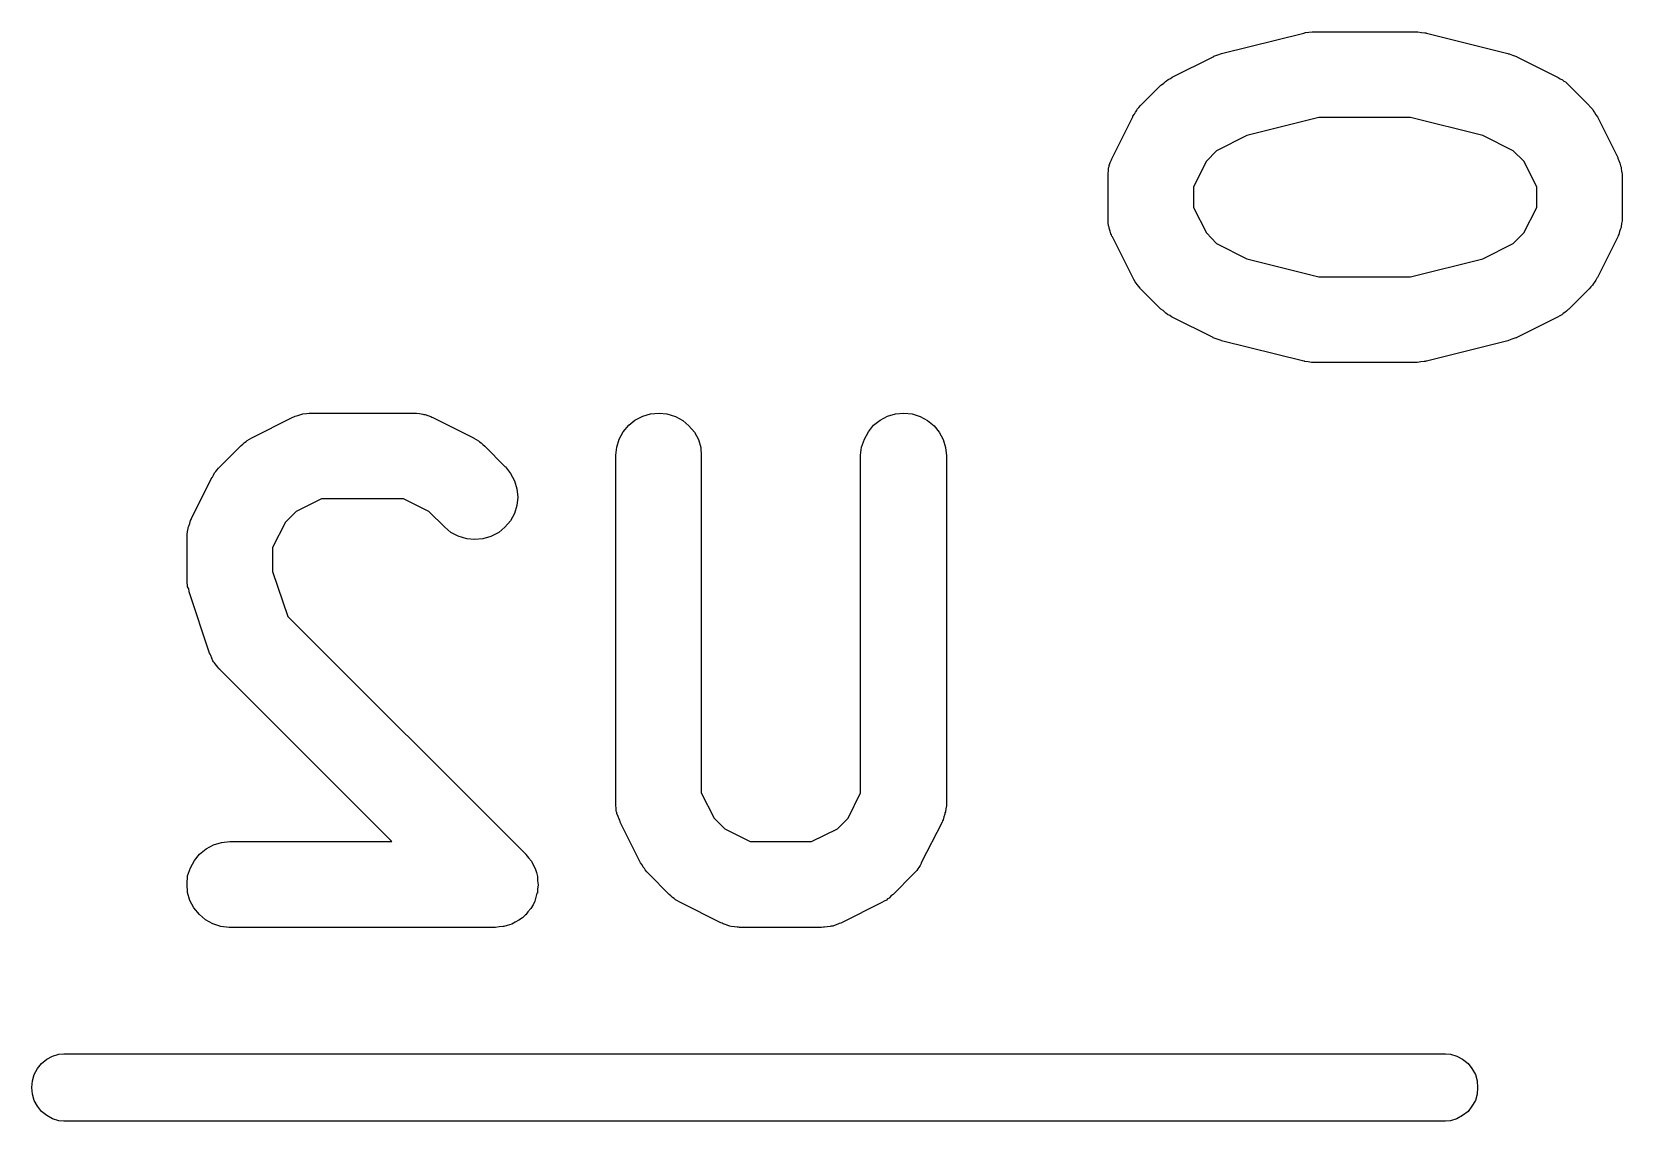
# Model space of a CAD drawing. Extents: x 99.2 to 141.2, y -118.7 to -76.
# Drawn here: x 113.999 to 116.826, y -83.277 to -81.34 of the extents above; entities that cross this region are included whole.
import ezdxf

# ---------------------------------------------------------------- set-up
doc = ezdxf.new("R2010")
doc.units = 0
doc.layers.add('BLACK', color=7, linetype='CONTINUOUS')

msp = doc.modelspace()

# ---------------------------------------------------------------- linework, layer by layer
at = {"layer": 'BLACK', "linetype": 'CONTINUOUS'}
for p, q in [((116.114, -81.3788), (116.26, -81.3425)), ((116.26, -81.3425), (116.261, -81.3423)), ((116.261, -81.3423), (116.262, -81.3421)), ((116.262, -81.3421), (116.263, -81.3417)), ((116.263, -81.3417), (116.269, -81.3411)), ((116.269, -81.3411), (116.275, -81.3403)), ((116.275, -81.3403), (116.277, -81.3404)), ((116.277, -81.3404), (116.278, -81.3402)), ((116.278, -81.3402), (116.459, -81.3402)), ((116.459, -81.3402), (116.46, -81.3402)), ((116.46, -81.3402), (116.462, -81.3404)), ((116.462, -81.3404), (116.463, -81.3403)), ((116.463, -81.3403), (116.469, -81.3412)), ((116.469, -81.3412), (116.475, -81.3419)), ((116.475, -81.3419), (116.477, -81.3423)), ((116.477, -81.3423), (116.478, -81.3425)), ((116.478, -81.3425), (116.623, -81.3788)), ((116.026, -81.4208), (116.099, -81.3846)), ((116.099, -81.3846), (116.1, -81.3841)), ((116.1, -81.3838), (116.107, -81.3814)), ((116.1, -81.384), (116.1, -81.3838)), ((116.1, -81.3841), (116.1, -81.384)), ((116.107, -81.3814), (116.114, -81.379)), ((116.114, -81.3789), (116.114, -81.3788)), ((116.114, -81.379), (116.114, -81.3789)), ((116.623, -81.3788), (116.624, -81.3791)), ((116.624, -81.3791), (116.624, -81.3792)), ((116.624, -81.3792), (116.625, -81.3792)), ((116.625, -81.3792), (116.631, -81.3818)), ((116.631, -81.3818), (116.638, -81.3842)), ((116.638, -81.3842), (116.638, -81.3844)), ((116.638, -81.3844), (116.639, -81.3846)), ((116.639, -81.3846), (116.711, -81.4208)), ((115.97, -81.4714), (116.006, -81.4351)), ((116.006, -81.4351), (116.007, -81.4344)), ((116.007, -81.4344), (116.011, -81.4317)), ((116.011, -81.4317), (116.014, -81.4288)), ((116.014, -81.4288), (116.016, -81.4271)), ((116.016, -81.4271), (116.019, -81.4251)), ((116.019, -81.4251), (116.023, -81.4231)), ((116.023, -81.4231), (116.026, -81.4208)), ((116.711, -81.4208), (116.712, -81.4213)), ((116.712, -81.4213), (116.716, -81.4237)), ((116.716, -81.4237), (116.72, -81.4257)), ((116.72, -81.4257), (116.722, -81.4277)), ((116.722, -81.4277), (116.725, -81.4294)), ((116.725, -81.4294), (116.728, -81.4324)), ((116.728, -81.4324), (116.731, -81.4351)), ((116.731, -81.4351), (116.767, -81.4714)), ((115.967, -81.4747), (115.97, -81.4714)), ((116.767, -81.4714), (116.768, -81.4722)), ((116.768, -81.4722), (116.771, -81.4755)), ((115.92, -81.5638), (115.956, -81.4912)), ((115.956, -81.4903), (115.959, -81.4867)), ((115.956, -81.4912), (115.956, -81.4903)), ((115.959, -81.4867), (115.961, -81.4829)), ((115.961, -81.4829), (115.963, -81.4804)), ((115.963, -81.4804), (115.964, -81.4778)), ((115.964, -81.4778), (115.967, -81.4747)), ((116.287, -81.4926), (116.159, -81.5246)), ((116.45, -81.4926), (116.287, -81.4926)), ((116.578, -81.5246), (116.45, -81.4926)), ((116.771, -81.4755), (116.774, -81.4786)), ((116.774, -81.4786), (116.775, -81.4813)), ((116.775, -81.4813), (116.777, -81.4838)), ((116.777, -81.4838), (116.779, -81.4876)), ((116.779, -81.4876), (116.782, -81.4912)), ((116.782, -81.4912), (116.818, -81.5638)), ((116.159, -81.5246), (116.105, -81.5516)), ((116.632, -81.5516), (116.578, -81.5246)), ((116.105, -81.5516), (116.087, -81.5704)), ((116.651, -81.5704), (116.632, -81.5516)), ((115.912, -81.5923), (115.913, -81.5872)), ((115.913, -81.582), (115.914, -81.5799)), ((115.913, -81.5872), (115.913, -81.582)), ((115.914, -81.5777), (115.916, -81.5728)), ((115.914, -81.5799), (115.914, -81.5777)), ((115.916, -81.5728), (115.918, -81.5678)), ((115.918, -81.5678), (115.919, -81.5659)), ((115.919, -81.5659), (115.92, -81.5638)), ((116.087, -81.5704), (116.064, -81.6158)), ((116.674, -81.6158), (116.651, -81.5704)), ((116.818, -81.5638), (116.818, -81.5647)), ((116.818, -81.5647), (116.819, -81.5668)), ((116.819, -81.5668), (116.82, -81.5688)), ((116.82, -81.5688), (116.822, -81.5738)), ((116.822, -81.5738), (116.823, -81.5787)), ((116.823, -81.5787), (116.824, -81.5809)), ((116.824, -81.5809), (116.824, -81.5831)), ((116.824, -81.5831), (116.825, -81.5882)), ((115.912, -81.5946), (115.912, -81.5923)), ((115.912, -81.5968), (115.912, -81.5946)), ((115.912, -81.5979), (115.912, -81.5968)), ((115.912, -81.6704), (115.912, -81.5979)), ((116.825, -81.5882), (116.826, -81.5934)), ((116.826, -81.5934), (116.826, -81.5956)), ((116.826, -81.5956), (116.826, -81.5979)), ((116.826, -81.5979), (116.826, -81.6704)), ((116.064, -81.6158), (116.064, -81.6524)), ((116.674, -81.6524), (116.674, -81.6158)), ((115.912, -81.6727), (115.912, -81.6704)), ((116.064, -81.6524), (116.087, -81.6979)), ((116.651, -81.6979), (116.674, -81.6524)), ((116.826, -81.6704), (116.826, -81.6715)), ((116.826, -81.6715), (116.826, -81.6737)), ((115.912, -81.6749), (115.912, -81.6727)), ((115.912, -81.68), (115.912, -81.6749)), ((115.913, -81.6852), (115.912, -81.68)), ((115.914, -81.6874), (115.913, -81.6852)), ((115.914, -81.6896), (115.914, -81.6874)), ((115.916, -81.6945), (115.914, -81.6896)), ((115.917, -81.6995), (115.916, -81.6945)), ((115.918, -81.7014), (115.917, -81.6995)), ((116.087, -81.6979), (116.105, -81.7167)), ((116.632, -81.7167), (116.651, -81.6979)), ((116.821, -81.6955), (116.82, -81.7004)), ((116.823, -81.6906), (116.821, -81.6955)), ((116.824, -81.6884), (116.823, -81.6906)), ((116.825, -81.6811), (116.824, -81.6863)), ((116.824, -81.6863), (116.824, -81.6884)), ((116.826, -81.676), (116.825, -81.6811)), ((116.826, -81.6737), (116.826, -81.676)), ((115.919, -81.7036), (115.918, -81.7014)), ((115.92, -81.7045), (115.919, -81.7036)), ((115.956, -81.7771), (115.92, -81.7045)), ((116.105, -81.7167), (116.159, -81.7437)), ((116.578, -81.7437), (116.632, -81.7167)), ((116.818, -81.7045), (116.782, -81.7771)), ((116.819, -81.7024), (116.818, -81.7045)), ((116.82, -81.7004), (116.819, -81.7024)), ((116.159, -81.7437), (116.287, -81.7757)), ((116.45, -81.7757), (116.578, -81.7437)), ((115.958, -81.7807), (115.956, -81.7771)), ((115.96, -81.7845), (115.958, -81.7807)), ((115.962, -81.787), (115.96, -81.7845)), ((116.287, -81.7757), (116.45, -81.7757)), ((116.779, -81.7816), (116.777, -81.7854)), ((116.781, -81.778), (116.779, -81.7816)), ((116.782, -81.7771), (116.781, -81.778)), ((115.964, -81.7897), (115.962, -81.787)), ((115.967, -81.7928), (115.964, -81.7897)), ((115.969, -81.7961), (115.967, -81.7928)), ((115.97, -81.7969), (115.969, -81.7961)), ((116.006, -81.8332), (115.97, -81.7969)), ((116.767, -81.7969), (116.731, -81.8332)), ((116.77, -81.7936), (116.767, -81.7969)), ((116.773, -81.7905), (116.77, -81.7936)), ((116.775, -81.7878), (116.773, -81.7905)), ((116.777, -81.7854), (116.775, -81.7878)), ((116.01, -81.8359), (116.006, -81.8332)), ((116.013, -81.8389), (116.01, -81.8359)), ((116.015, -81.8406), (116.013, -81.8389)), ((116.018, -81.8426), (116.015, -81.8406)), ((116.721, -81.8412), (116.719, -81.8432)), ((116.724, -81.8395), (116.721, -81.8412)), ((116.727, -81.8366), (116.724, -81.8395)), ((116.73, -81.8339), (116.727, -81.8366)), ((116.731, -81.8332), (116.73, -81.8339)), ((116.022, -81.8446), (116.018, -81.8426)), ((116.025, -81.847), (116.022, -81.8446)), ((116.026, -81.8474), (116.025, -81.847)), ((116.099, -81.8837), (116.026, -81.8474)), ((116.711, -81.8474), (116.639, -81.8837)), ((116.715, -81.8452), (116.711, -81.8474)), ((116.719, -81.8432), (116.715, -81.8452)), ((116.099, -81.8839), (116.099, -81.8837)), ((116.099, -81.884), (116.099, -81.8839)), ((116.106, -81.8865), (116.099, -81.884)), ((116.113, -81.889), (116.106, -81.8865)), ((116.113, -81.8891), (116.113, -81.889)), ((116.113, -81.8892), (116.113, -81.8891)), ((116.114, -81.8895), (116.113, -81.8892)), ((116.26, -81.9258), (116.114, -81.8895)), ((116.623, -81.8895), (116.478, -81.9258)), ((116.624, -81.8893), (116.623, -81.8894)), ((116.623, -81.8894), (116.623, -81.8895)), ((116.63, -81.8869), (116.624, -81.8893)), ((116.637, -81.8845), (116.63, -81.8869)), ((116.638, -81.8842), (116.637, -81.8843)), ((116.637, -81.8843), (116.637, -81.8845)), ((116.639, -81.8837), (116.638, -81.8842)), ((116.261, -81.926), (116.26, -81.9258)), ((116.262, -81.9264), (116.261, -81.926)), ((116.268, -81.9271), (116.262, -81.9264)), ((116.476, -81.9262), (116.474, -81.9266)), ((116.477, -81.926), (116.476, -81.9262)), ((116.478, -81.9258), (116.477, -81.926)), ((116.274, -81.928), (116.268, -81.9271)), ((116.276, -81.9279), (116.274, -81.928)), ((116.277, -81.928), (116.276, -81.9279)), ((116.278, -81.9281), (116.277, -81.928)), ((116.459, -81.9281), (116.278, -81.9281)), ((116.461, -81.9279), (116.459, -81.9281)), ((116.462, -81.928), (116.461, -81.9279)), ((116.468, -81.9272), (116.462, -81.928)), ((116.474, -81.9266), (116.468, -81.9272)), ((114.39, -82.0623), (114.462, -82.0261)), ((114.462, -82.0261), (114.463, -82.0256)), ((114.463, -82.0256), (114.465, -82.0248)), ((114.465, -82.0248), (114.467, -82.0238)), ((114.467, -82.0238), (114.472, -82.0223)), ((114.472, -82.0223), (114.477, -82.0205)), ((114.477, -82.0205), (114.479, -82.0201)), ((114.479, -82.0201), (114.481, -82.0195)), ((114.481, -82.0195), (114.487, -82.019)), ((114.487, -82.019), (114.492, -82.0181)), ((114.492, -82.0181), (114.494, -82.0182)), ((114.494, -82.0182), (114.496, -82.018)), ((114.496, -82.018), (114.678, -82.018)), ((114.678, -82.018), (114.679, -82.018)), ((114.679, -82.018), (114.681, -82.0183)), ((114.681, -82.0183), (114.683, -82.0182)), ((114.683, -82.0182), (114.688, -82.0191)), ((114.688, -82.0191), (114.694, -82.0197)), ((114.694, -82.0197), (114.696, -82.0204)), ((114.696, -82.0204), (114.698, -82.0207)), ((114.698, -82.0207), (114.703, -82.0226)), ((114.703, -82.0226), (114.708, -82.0242)), ((114.708, -82.0242), (114.71, -82.0253)), ((114.71, -82.0253), (114.712, -82.0261)), ((114.712, -82.0261), (114.784, -82.0623)), ((115.06, -82.0398), (115.071, -82.0305)), ((115.071, -82.0305), (115.085, -82.0236)), ((115.085, -82.0236), (115.099, -82.0194)), ((115.099, -82.0194), (115.114, -82.018)), ((115.114, -82.018), (115.128, -82.0196)), ((115.128, -82.0196), (115.143, -82.024)), ((115.143, -82.024), (115.156, -82.031)), ((115.156, -82.031), (115.167, -82.0405)), ((115.495, -82.0398), (115.507, -82.0305)), ((115.507, -82.0305), (115.52, -82.0236)), ((115.52, -82.0236), (115.534, -82.0194)), ((115.534, -82.0194), (115.549, -82.018)), ((115.549, -82.018), (115.564, -82.0196)), ((115.564, -82.0196), (115.578, -82.024)), ((115.578, -82.024), (115.591, -82.031)), ((115.591, -82.031), (115.603, -82.0405)), ((114.38, -82.0686), (114.382, -82.0666)), ((114.382, -82.0666), (114.386, -82.0646)), ((114.386, -82.0646), (114.39, -82.0623)), ((114.784, -82.0623), (114.785, -82.0628)), ((114.785, -82.0628), (114.789, -82.0652)), ((114.789, -82.0652), (114.793, -82.0672)), ((114.793, -82.0672), (114.795, -82.0692)), ((115.039, -82.0784), (115.043, -82.0642)), ((115.043, -82.0642), (115.05, -82.0512)), ((115.05, -82.0512), (115.06, -82.0398)), ((115.167, -82.0405), (115.177, -82.052)), ((115.177, -82.052), (115.184, -82.0652)), ((115.184, -82.0652), (115.188, -82.0794)), ((115.474, -82.0784), (115.479, -82.0642)), ((115.479, -82.0642), (115.486, -82.0512)), ((115.486, -82.0512), (115.495, -82.0398)), ((115.603, -82.0405), (115.612, -82.052)), ((115.612, -82.052), (115.619, -82.0652)), ((115.619, -82.0652), (115.623, -82.0794)), ((114.334, -82.1129), (114.37, -82.0766)), ((114.37, -82.0766), (114.371, -82.0759)), ((114.371, -82.0759), (114.374, -82.0732)), ((114.374, -82.0732), (114.377, -82.0703)), ((114.377, -82.0703), (114.38, -82.0686)), ((114.795, -82.0692), (114.798, -82.0709)), ((114.798, -82.0709), (114.801, -82.0739)), ((114.801, -82.0739), (114.804, -82.0766)), ((114.804, -82.0766), (114.84, -82.1129)), ((115.037, -82.0931), (115.039, -82.0784)), ((115.037, -82.0942), (115.037, -82.0931)), ((115.037, -82.7111), (115.037, -82.0942)), ((115.188, -82.0794), (115.189, -82.0942)), ((115.189, -82.0942), (115.189, -82.6931)), ((115.472, -82.0931), (115.474, -82.0784)), ((115.472, -82.0942), (115.472, -82.0931)), ((115.472, -82.6931), (115.472, -82.0942)), ((115.623, -82.0794), (115.625, -82.0942)), ((115.625, -82.0942), (115.625, -82.7111)), ((114.324, -82.1244), (114.326, -82.1219)), ((114.326, -82.1219), (114.328, -82.1193)), ((114.328, -82.1193), (114.331, -82.1162)), ((114.331, -82.1162), (114.334, -82.1129)), ((114.84, -82.1129), (114.841, -82.1137)), ((114.841, -82.1137), (114.85, -82.1253)), ((114.283, -82.2053), (114.319, -82.1327)), ((114.319, -82.1327), (114.32, -82.1318)), ((114.32, -82.1318), (114.322, -82.1282)), ((114.322, -82.1282), (114.324, -82.1244)), ((114.85, -82.1253), (114.857, -82.1385)), ((114.857, -82.1385), (114.861, -82.1528)), ((114.514, -82.1704), (114.469, -82.1931)), ((114.66, -82.1704), (114.514, -82.1704)), ((114.705, -82.1931), (114.66, -82.1704)), ((114.861, -82.1528), (114.863, -82.1676)), ((114.863, -82.1676), (114.861, -82.1824)), ((114.281, -82.2093), (114.282, -82.2074)), ((114.282, -82.2074), (114.283, -82.2053)), ((114.469, -82.1931), (114.45, -82.2119)), ((114.733, -82.2207), (114.705, -82.1931)), ((114.857, -82.1966), (114.85, -82.2096)), ((114.861, -82.1824), (114.857, -82.1966)), ((114.275, -82.2338), (114.276, -82.2287)), ((114.275, -82.2361), (114.275, -82.2338)), ((114.275, -82.2383), (114.275, -82.2361)), ((114.276, -82.2287), (114.277, -82.2235)), ((114.277, -82.2214), (114.278, -82.2192)), ((114.277, -82.2235), (114.277, -82.2214)), ((114.278, -82.2192), (114.28, -82.2143)), ((114.28, -82.2143), (114.281, -82.2093)), ((114.45, -82.2119), (114.427, -82.2573)), ((114.744, -82.2301), (114.733, -82.2207)), ((114.757, -82.2371), (114.744, -82.2301)), ((114.772, -82.2415), (114.757, -82.2371)), ((114.815, -82.2373), (114.801, -82.2416)), ((114.829, -82.2304), (114.815, -82.2373)), ((114.84, -82.221), (114.829, -82.2304)), ((114.85, -82.2096), (114.84, -82.221)), ((114.275, -82.2394), (114.275, -82.2383)), ((114.275, -82.3119), (114.275, -82.2394)), ((114.427, -82.2573), (114.427, -82.2996)), ((114.786, -82.243), (114.772, -82.2415)), ((114.801, -82.2416), (114.786, -82.243)), ((114.275, -82.3162), (114.275, -82.3119)), ((114.275, -82.3205), (114.275, -82.3162)), ((114.276, -82.3236), (114.275, -82.3205)), ((114.427, -82.2996), (114.454, -82.3796)), ((114.276, -82.3267), (114.276, -82.3236)), ((114.278, -82.3308), (114.276, -82.3267)), ((114.279, -82.335), (114.278, -82.3308)), ((114.279, -82.336), (114.279, -82.335)), ((114.315, -82.4449), (114.279, -82.336)), ((114.454, -82.3796), (114.877, -82.8023)), ((114.316, -82.4469), (114.315, -82.4449)), ((114.317, -82.4491), (114.316, -82.4469)), ((114.319, -82.4537), (114.317, -82.4491)), ((114.321, -82.4585), (114.319, -82.4537)), ((114.322, -82.4603), (114.321, -82.4585)), ((114.324, -82.4623), (114.322, -82.4603)), ((114.327, -82.4664), (114.324, -82.4623)), ((114.33, -82.4706), (114.327, -82.4664)), ((114.331, -82.4722), (114.33, -82.4706)), ((114.333, -82.4739), (114.331, -82.4722)), ((114.334, -82.4747), (114.333, -82.4739)), ((114.639, -82.78), (114.334, -82.4747)), ((115.037, -82.7133), (115.037, -82.7111)), ((115.037, -82.7155), (115.037, -82.7133)), ((115.038, -82.7207), (115.037, -82.7155)), ((115.189, -82.6931), (115.212, -82.7385)), ((115.45, -82.7385), (115.472, -82.6931)), ((115.625, -82.7166), (115.624, -82.7217)), ((115.625, -82.7111), (115.625, -82.7121)), ((115.625, -82.7121), (115.625, -82.7144)), ((115.625, -82.7144), (115.625, -82.7166)), ((115.038, -82.7259), (115.038, -82.7207)), ((115.039, -82.728), (115.038, -82.7259)), ((115.039, -82.7302), (115.039, -82.728)), ((115.041, -82.7351), (115.039, -82.7302)), ((115.043, -82.7401), (115.041, -82.7351)), ((115.044, -82.7421), (115.043, -82.7401)), ((115.045, -82.7442), (115.044, -82.7421)), ((115.045, -82.7451), (115.045, -82.7442)), ((115.081, -82.8177), (115.045, -82.7451)), ((115.212, -82.7385), (115.231, -82.7573)), ((115.431, -82.7573), (115.45, -82.7385)), ((115.617, -82.7451), (115.58, -82.8177)), ((115.618, -82.7431), (115.617, -82.7451)), ((115.619, -82.7411), (115.618, -82.7431)), ((115.62, -82.7361), (115.619, -82.7411)), ((115.622, -82.7313), (115.62, -82.7361)), ((115.623, -82.7269), (115.622, -82.729)), ((115.622, -82.729), (115.622, -82.7313)), ((115.624, -82.7217), (115.623, -82.7269)), ((115.231, -82.7573), (115.276, -82.78)), ((115.385, -82.78), (115.431, -82.7573)), ((114.288, -82.8136), (114.297, -82.8021)), ((114.297, -82.8021), (114.309, -82.7927)), ((114.309, -82.7927), (114.322, -82.7858)), ((114.322, -82.7858), (114.336, -82.7815)), ((114.336, -82.7815), (114.351, -82.78)), ((114.351, -82.78), (114.639, -82.78)), ((114.877, -82.8023), (114.877, -82.8029)), ((115.276, -82.78), (115.385, -82.78)), ((114.276, -82.8409), (114.281, -82.8267)), ((114.281, -82.8267), (114.288, -82.8136)), ((114.877, -82.8029), (114.877, -82.8029)), ((114.877, -82.8029), (114.877, -82.8029)), ((114.877, -82.8029), (114.877, -82.8031)), ((114.877, -82.8031), (114.882, -82.8089)), ((114.882, -82.8089), (114.887, -82.8145)), ((114.887, -82.8145), (114.887, -82.8146)), ((114.887, -82.8146), (114.887, -82.8147)), ((114.887, -82.8147), (114.89, -82.8212)), ((114.89, -82.8212), (114.894, -82.8277)), ((114.894, -82.8277), (114.894, -82.8278)), ((114.894, -82.8278), (114.894, -82.8279)), ((114.894, -82.8279), (114.896, -82.8351)), ((115.084, -82.8213), (115.081, -82.8177)), ((115.086, -82.8251), (115.084, -82.8213)), ((115.088, -82.8276), (115.086, -82.8251)), ((115.089, -82.8303), (115.088, -82.8276)), ((115.092, -82.8334), (115.089, -82.8303)), ((115.574, -82.8285), (115.572, -82.8311)), ((115.576, -82.826), (115.574, -82.8285)), ((115.578, -82.8223), (115.576, -82.826)), ((115.58, -82.8187), (115.578, -82.8223)), ((115.58, -82.8177), (115.58, -82.8187)), ((114.275, -82.8557), (114.276, -82.8409)), ((114.276, -82.8705), (114.275, -82.8557)), ((114.896, -82.8351), (114.898, -82.8419)), ((114.898, -82.8419), (114.898, -82.8421)), ((114.898, -82.8421), (114.898, -82.8422)), ((114.898, -82.8422), (114.898, -82.8496)), ((114.898, -82.8496), (114.899, -82.8567)), ((114.899, -82.857), (114.898, -82.8642)), ((114.899, -82.8567), (114.899, -82.8569)), ((114.899, -82.8569), (114.899, -82.857)), ((115.095, -82.8368), (115.092, -82.8334)), ((115.096, -82.8375), (115.095, -82.8368)), ((115.132, -82.8738), (115.096, -82.8375)), ((115.566, -82.8375), (115.53, -82.8738)), ((115.569, -82.8342), (115.566, -82.8375)), ((115.572, -82.8311), (115.569, -82.8342)), ((114.28, -82.8848), (114.276, -82.8705)), ((114.287, -82.8979), (114.28, -82.8848)), ((114.893, -82.886), (114.89, -82.8923)), ((114.895, -82.8786), (114.893, -82.8857)), ((114.893, -82.8857), (114.893, -82.8859)), ((114.893, -82.8859), (114.893, -82.886)), ((114.897, -82.8718), (114.895, -82.8786)), ((114.898, -82.8715), (114.897, -82.8717)), ((114.897, -82.8717), (114.897, -82.8718)), ((114.898, -82.8642), (114.898, -82.8715)), ((115.135, -82.8765), (115.132, -82.8738)), ((115.138, -82.8795), (115.135, -82.8765)), ((115.141, -82.8812), (115.138, -82.8795)), ((115.143, -82.8832), (115.141, -82.8812)), ((115.147, -82.8853), (115.143, -82.8832)), ((115.151, -82.8876), (115.147, -82.8853)), ((115.152, -82.8881), (115.151, -82.8876)), ((115.514, -82.8858), (115.51, -82.8881)), ((115.518, -82.8838), (115.514, -82.8858)), ((115.52, -82.8819), (115.518, -82.8838)), ((115.523, -82.8802), (115.52, -82.8819)), ((115.526, -82.8772), (115.523, -82.8802)), ((115.529, -82.8746), (115.526, -82.8772)), ((115.53, -82.8738), (115.529, -82.8746)), ((114.297, -82.9095), (114.287, -82.8979)), ((114.308, -82.9191), (114.297, -82.9095)), ((114.871, -82.9152), (114.865, -82.9197)), ((114.876, -82.9105), (114.871, -82.9152)), ((114.877, -82.9103), (114.876, -82.9104)), ((114.876, -82.9104), (114.876, -82.9105)), ((114.881, -82.9047), (114.877, -82.9103)), ((114.886, -82.899), (114.881, -82.9047)), ((114.89, -82.8923), (114.886, -82.8988)), ((114.886, -82.8988), (114.886, -82.8989)), ((114.886, -82.8989), (114.886, -82.899)), ((115.224, -82.9244), (115.152, -82.8881)), ((115.51, -82.8881), (115.438, -82.9244)), ((114.321, -82.9263), (114.308, -82.9191)), ((114.335, -82.9307), (114.321, -82.9263)), ((114.35, -82.9324), (114.335, -82.9307)), ((114.351, -82.9324), (114.35, -82.9324)), ((114.823, -82.9324), (114.351, -82.9324)), ((114.83, -82.9317), (114.823, -82.9324)), ((114.837, -82.931), (114.83, -82.9317)), ((114.838, -82.931), (114.837, -82.931)), ((114.844, -82.9289), (114.838, -82.931)), ((114.838, -82.931), (114.838, -82.931)), ((114.852, -82.9268), (114.844, -82.9289)), ((114.858, -82.9233), (114.852, -82.9267)), ((114.852, -82.9267), (114.852, -82.9267)), ((114.852, -82.9267), (114.852, -82.9268)), ((114.865, -82.9198), (114.858, -82.9233)), ((114.865, -82.9197), (114.865, -82.9197)), ((114.865, -82.9197), (114.865, -82.9198)), ((115.226, -82.9252), (115.224, -82.9244)), ((115.228, -82.9263), (115.226, -82.9252)), ((115.233, -82.9278), (115.228, -82.9263)), ((115.238, -82.9297), (115.233, -82.9278)), ((115.24, -82.9301), (115.238, -82.9297)), ((115.242, -82.9307), (115.24, -82.9301)), ((115.248, -82.9313), (115.242, -82.9307)), ((115.253, -82.9322), (115.248, -82.9313)), ((115.255, -82.9322), (115.253, -82.9322)), ((115.257, -82.9324), (115.255, -82.9322)), ((115.258, -82.9324), (115.257, -82.9324)), ((115.403, -82.9324), (115.258, -82.9324)), ((115.406, -82.9322), (115.403, -82.9324)), ((115.408, -82.9323), (115.406, -82.9322)), ((115.413, -82.9315), (115.408, -82.9323)), ((115.418, -82.931), (115.413, -82.9315)), ((115.42, -82.9303), (115.418, -82.931)), ((115.423, -82.93), (115.42, -82.9303)), ((115.427, -82.9282), (115.423, -82.93)), ((115.432, -82.9267), (115.427, -82.9282)), ((115.434, -82.9256), (115.432, -82.9267)), ((115.437, -82.9248), (115.434, -82.9256)), ((115.438, -82.9244), (115.437, -82.9248)), ((114.016, -83.1744), (114.026, -83.1669)), ((114.026, -83.1669), (114.036, -83.1613)), ((114.036, -83.1613), (114.047, -83.1579)), ((114.047, -83.1579), (114.056, -83.157)), ((114.056, -83.157), (116.512, -83.157)), ((116.512, -83.157), (116.521, -83.1579)), ((116.521, -83.1579), (116.532, -83.1613)), ((116.532, -83.1613), (116.542, -83.1669)), ((116.542, -83.1669), (116.552, -83.1744)), ((114, -83.2052), (114.003, -83.1939)), ((114.003, -83.1939), (114.009, -83.1835)), ((114.009, -83.1835), (114.016, -83.1744)), ((116.552, -83.1744), (116.559, -83.1835)), ((116.559, -83.1835), (116.565, -83.1939)), ((116.565, -83.1939), (116.568, -83.2052)), ((113.999, -83.217), (114, -83.2052)), ((114, -83.2288), (113.999, -83.217)), ((116.568, -83.2052), (116.569, -83.217)), ((116.569, -83.217), (116.568, -83.2288)), ((114.003, -83.2401), (114, -83.2288)), ((114.009, -83.2505), (114.003, -83.2401)), ((114.016, -83.2596), (114.009, -83.2505)), ((116.559, -83.2505), (116.552, -83.2596)), ((116.565, -83.2401), (116.559, -83.2505)), ((116.568, -83.2288), (116.565, -83.2401)), ((114.026, -83.2671), (114.016, -83.2596)), ((114.036, -83.2727), (114.026, -83.2671)), ((114.047, -83.2761), (114.036, -83.2727)), ((114.056, -83.277), (114.047, -83.2761)), ((116.512, -83.277), (114.056, -83.277)), ((116.521, -83.2761), (116.512, -83.277)), ((116.532, -83.2727), (116.521, -83.2761)), ((116.542, -83.2671), (116.532, -83.2727)), ((116.552, -83.2596), (116.542, -83.2671))]:
    msp.add_line(p, q, dxfattribs=at)

doc.saveas('drawing.dxf')
